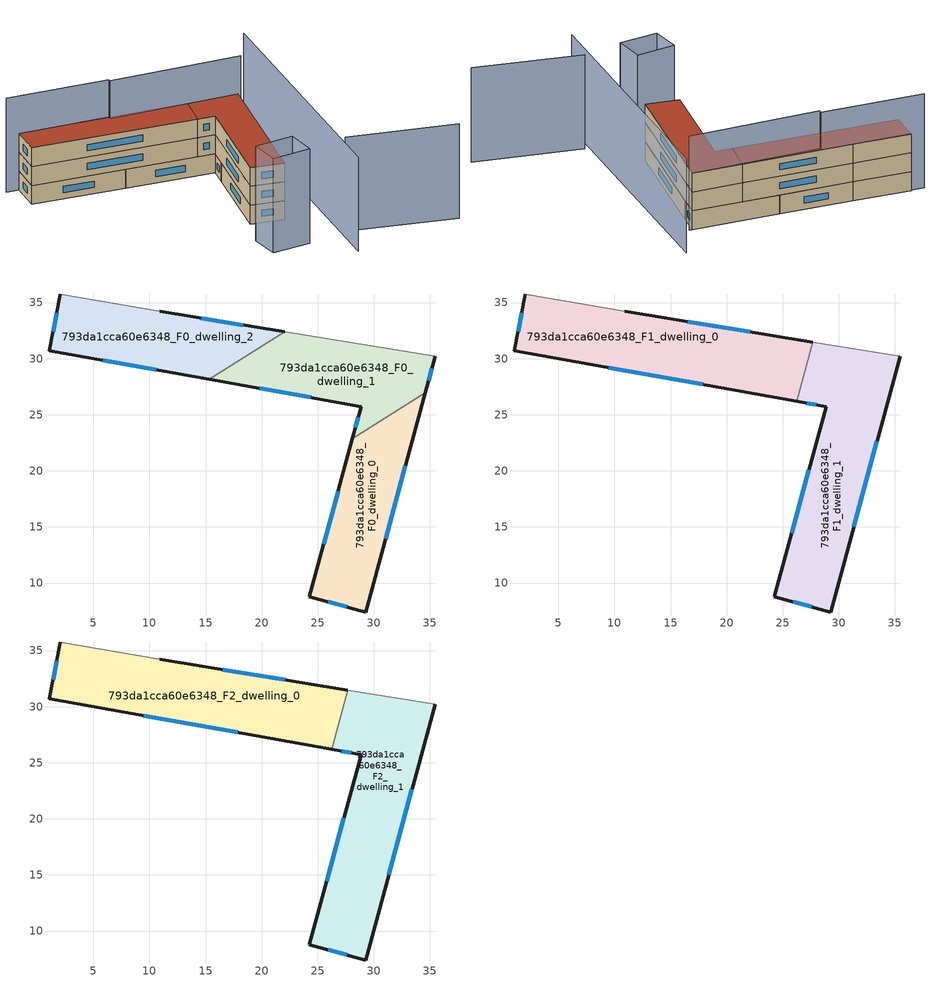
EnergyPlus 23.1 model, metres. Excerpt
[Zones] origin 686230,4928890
793da1cca60e6348_F0_dwelling_0
 floor ground (EU_floor_Construction): 34.59,26.97 29.28,7.42 24.27,8.78 28.09,22.86 z0
 wall outside (EU_wall_Construction): 28.09,22.86 24.27,8.78 29.28,7.42 34.59,26.97 z0:3
 wall to 793da1cca60e6348_F0_dwelling_1 (EU_wall_Construction): 34.59,26.97 28.09,22.86 z0:3
 window (EU_Window_Construction): 25.94,8.32 27.61,7.87 / 26.82,18.17 25.54,13.47 / 31.05,13.93 32.82,20.45 z1:2
793da1cca60e6348_F0_dwelling_1
 floor ground (EU_floor_Construction): 35.47,30.22 34.59,26.97 28.09,22.86 28.87,25.74 15.34,28.15 22.06,32.4 z0
 wall outside (EU_wall_Construction): 34.59,26.97 35.47,30.22 / 15.34,28.15 28.87,25.74 28.09,22.86 z0:3
 wall to 793da1cca60e6348_F0_dwelling_2 (EU_wall_Construction): 22.06,32.4 15.34,28.15 z0:3
 wall adiabatic (EU_wall_Construction): 35.47,30.22 22.06,32.4 z0:3
 window (EU_Window_Construction): 34.88,28.05 35.18,29.14 / 28.61,24.78 28.35,23.82 / 19.85,27.35 24.36,26.54 z1:2
793da1cca60e6348_F0_dwelling_2
 floor ground (EU_floor_Construction): 22.06,32.4 15.34,28.15 1.08,30.7 2.06,35.77 10.93,34.21 z0
 wall outside (EU_wall_Construction): 2.06,35.77 1.08,30.7 15.34,28.15 / 22.06,32.4 10.93,34.21 z0:3
 wall adiabatic (EU_wall_Construction): 10.93,34.21 2.06,35.77 z0:3
 window (EU_Window_Construction): 5.83,29.85 10.59,29 / 1.73,34.08 1.41,32.39 / 18.35,33 14.64,33.6 z1:2
793da1cca60e6348_F1_dwelling_0
 floor to 793da1cca60e6348_F0_dwelling_2 (EU_floor_Construction): 22.06,32.4 15.34,28.15 1.08,30.7 2.06,35.77 10.93,34.21 z3
 floor to 793da1cca60e6348_F0_dwelling_1 (EU_floor_Construction): 27.7,31.48 26.26,26.2 15.34,28.15 22.06,32.4 z3
 wall outside (EU_wall_Construction): 27.7,31.48 10.93,34.21 / 2.06,35.77 1.08,30.7 26.26,26.2 z3:6
 wall to 793da1cca60e6348_F1_dwelling_1 (EU_wall_Construction): 26.26,26.2 27.7,31.48 z3:6
 wall adiabatic (EU_wall_Construction): 10.93,34.21 2.06,35.77 z3:6
 window (EU_Window_Construction): 22.11,32.39 16.52,33.3 / 9.47,29.2 17.87,27.7 / 1.73,34.08 1.41,32.39 z4:5
793da1cca60e6348_F1_dwelling_1
 floor to 793da1cca60e6348_F0_dwelling_0 (EU_floor_Construction): 34.59,26.97 29.28,7.42 24.27,8.78 28.09,22.86 z3
 floor to 793da1cca60e6348_F0_dwelling_1 (EU_floor_Construction): 35.47,30.22 34.59,26.97 28.09,22.86 28.87,25.74 26.26,26.2 27.7,31.48 z3
 wall outside (EU_wall_Construction): 26.26,26.2 28.87,25.74 24.27,8.78 29.28,7.42 35.47,30.22 z3:6
 wall adiabatic (EU_wall_Construction): 35.47,30.22 27.7,31.48 z3:6
 window (EU_Window_Construction): 31.34,15.02 33.41,22.62 / 25.94,8.32 27.61,7.87 / 27.34,20.08 25.8,14.43 / 27.13,26.05 28,25.89 z4:5
793da1cca60e6348_F2_dwelling_0
 floor to 793da1cca60e6348_F1_dwelling_0 (EU_floor_Construction): 27.7,31.48 26.26,26.2 1.08,30.7 2.06,35.77 10.93,34.21 z6
 wall outside (EU_wall_Construction): 27.7,31.48 10.93,34.21 / 2.06,35.77 1.08,30.7 26.26,26.2 z6:9
 wall to 793da1cca60e6348_F2_dwelling_1 (EU_wall_Construction): 26.26,26.2 27.7,31.48 z6:9
 wall adiabatic (EU_wall_Construction): 10.93,34.21 2.06,35.77 z6:9
 window (EU_Window_Construction): 22.11,32.39 16.52,33.3 / 9.47,29.2 17.87,27.7 / 1.73,34.08 1.41,32.39 z7:8
 roof outside (EU_roof_Construction): 26.26,26.2 27.7,31.48 10.93,34.21 2.06,35.77 1.08,30.7 z9
793da1cca60e6348_F2_dwelling_1
 floor to 793da1cca60e6348_F1_dwelling_1 (EU_floor_Construction): 35.47,30.22 29.28,7.42 24.27,8.78 28.87,25.74 26.26,26.2 27.7,31.48 z6
 wall outside (EU_wall_Construction): 26.26,26.2 28.87,25.74 24.27,8.78 29.28,7.42 35.47,30.22 z6:9
 wall adiabatic (EU_wall_Construction): 35.47,30.22 27.7,31.48 z6:9
 window (EU_Window_Construction): 31.34,15.02 33.41,22.62 / 25.94,8.32 27.61,7.87 / 27.34,20.08 25.8,14.43 / 27.13,26.05 28,25.89 z7:8
 roof outside (EU_roof_Construction): 29.28,7.42 35.47,30.22 27.7,31.48 26.26,26.2 28.87,25.74 24.27,8.78 z9
shading: 34.59,-0.36 50.73,-5.27 / 32.76,-6.93 40.16,36.23 / 35.93,30.15 15.67,32.96 / 15.74,33.43 0.02,35.98 / 28.27,-0.99 22.1,-0.97 / 22.1,-0.97 22.11,3.76 / 22.11,3.76 28.28,3.75 / 28.28,3.75 28.27,-0.99 z0:15
[Building]
EU S2 Campaign: North Axis=0; Terrain=City; Solar Distribution=FullExterior
[Site:Location]
Bologna: Latitude=44.5; Longitude=11.25; Time Zone=1; Elevation=37
[SizingPeriod:WeatherFileDays]
AnnualSizingPeriod: Begin Month=1; Begin Day of Month=1; End Month=12; End Day of Month=31; Day of Week for Start Day=Monday; Use Weather File Daylight Saving Period=No; Use Weather File Rain and Snow Indicators=No
[MATERIAL]
EU_InternalMass_Material: Roughness=MediumRough; Thickness=0.1; Conductivity=1; Density=1800; Specific Heat=900; Thermal Absorptance=0.9; Solar Absorptance=0.7; Visible Absorptance=0.7
[MATERIAL:NOMASS] Roughness=MediumRough; Thermal Absorptance=0.9; Solar Absorptance=0.7; Visible Absorptance=0.7
Name | Thermal Resistance
EU_wall_NoMass | 0.937881
EU_roof_NoMass | 0.548572
EU_floor_NoMass | 0.71348
[WINDOWMATERIAL:SIMPLEGLAZINGSYSTEM]
EU_Window_SimpleGlazing: UFactor=4.25633; Solar Heat Gain Coefficient=0.85; Visible Transmittance=0.85
[CONSTRUCTION]
EU_wall_Construction: EU_wall_NoMass
EU_roof_Construction: EU_roof_NoMass
EU_floor_Construction: EU_floor_NoMass
EU_Window_Construction: EU_Window_SimpleGlazing
EU_InternalMass_Construction: EU_InternalMass_Material
[ZONE] Type=1; Multiplier=1; Ceiling Height=autocalculate; Floor Area=autocalculate; Part of Total Floor Area=Yes
Name | Volume
793da1cca60e6348_F0_dwelling_0 | 271.574
793da1cca60e6348_F1_dwelling_0; 793da1cca60e6348_F2_dwelling_0 | 407.374
793da1cca60e6348_F0_dwelling_1 | 271.597
793da1cca60e6348_F1_dwelling_1; 793da1cca60e6348_F2_dwelling_1 | 407.36
793da1cca60e6348_F0_dwelling_2 | 271.578
[INTERNALMASS] Construction=EU_InternalMass_Construction
Name | Zone or ZoneList | Surface Area
793da1cca60e6348_F0_dwelling_0_EU_InternalMass | 793da1cca60e6348_F0_dwelling_0 | 90.5246
793da1cca60e6348_F0_dwelling_1_EU_InternalMass | 793da1cca60e6348_F0_dwelling_1 | 90.5321
793da1cca60e6348_F0_dwelling_2_EU_InternalMass | 793da1cca60e6348_F0_dwelling_2 | 90.5253
793da1cca60e6348_F1_dwelling_0_EU_InternalMass | 793da1cca60e6348_F1_dwelling_0 | 135.791
793da1cca60e6348_F1_dwelling_1_EU_InternalMass | 793da1cca60e6348_F1_dwelling_1 | 135.787
793da1cca60e6348_F2_dwelling_0_EU_InternalMass | 793da1cca60e6348_F2_dwelling_0 | 135.791
793da1cca60e6348_F2_dwelling_1_EU_InternalMass | 793da1cca60e6348_F2_dwelling_1 | 135.787
[OTHEREQUIPMENT] Fuel Type=Electricity; Design Level Calculation Method=Watts/Area; Power per Zone Floor Area=1; Fraction Latent=0; Fraction Radiant=0; Fraction Lost=0; Carbon Dioxide Generation Rate=0; EndUse Subcategory=EU_Step8_InternalGains
Name | Zone or ZoneList or Space or SpaceList | Schedule
EU_Step8_InternalGain_793da1cca60e6348_F0_dwelling_0_f000 | 793da1cca60e6348_F0_dwelling_0 | EU_Step8_GainSchedule_793da1cca60e6348_F0_dwelling_0_f000
EU_Step8_InternalGain_793da1cca60e6348_F0_dwelling_1_f000 | 793da1cca60e6348_F0_dwelling_1 | EU_Step8_GainSchedule_793da1cca60e6348_F0_dwelling_1_f000
EU_Step8_InternalGain_793da1cca60e6348_F0_dwelling_2_f000 | 793da1cca60e6348_F0_dwelling_2 | EU_Step8_GainSchedule_793da1cca60e6348_F0_dwelling_2_f000
EU_Step8_InternalGain_793da1cca60e6348_F1_dwelling_0_f000 | 793da1cca60e6348_F1_dwelling_0 | EU_Step8_GainSchedule_793da1cca60e6348_F1_dwelling_0_f000
EU_Step8_InternalGain_793da1cca60e6348_F1_dwelling_1_f000 | 793da1cca60e6348_F1_dwelling_1 | EU_Step8_GainSchedule_793da1cca60e6348_F1_dwelling_1_f000
EU_Step8_InternalGain_793da1cca60e6348_F2_dwelling_0_f000 | 793da1cca60e6348_F2_dwelling_0 | EU_Step8_GainSchedule_793da1cca60e6348_F2_dwelling_0_f000
EU_Step8_InternalGain_793da1cca60e6348_F2_dwelling_1_f000 | 793da1cca60e6348_F2_dwelling_1 | EU_Step8_GainSchedule_793da1cca60e6348_F2_dwelling_1_f000
[ZONEVENTILATION:DESIGNFLOWRATE] Schedule=EU_AlwaysOn; Design Flow Rate Calculation Method=AirChanges/Hour; Air Changes per Hour=0.687892; Ventilation Type=Natural; Fan Pressure Rise=0; Fan Total Efficiency=1; Constant Term Coefficient=1; Temperature Term Coefficient=0; Velocity Term Coefficient=0; Velocity Squared Term Coefficient=0; Minimum Indoor Temperature=-100; Maximum Indoor Temperature=100; Delta Temperature=-100; Minimum Outdoor Temperature=-100; Maximum Outdoor Temperature=100; Maximum Wind Speed=40
Name | Zone or ZoneList or Space or SpaceList
EU_ConstantAir_793da1cca60e6348_F0_dwelling_0 | 793da1cca60e6348_F0_dwelling_0
EU_ConstantAir_793da1cca60e6348_F0_dwelling_1 | 793da1cca60e6348_F0_dwelling_1
EU_ConstantAir_793da1cca60e6348_F0_dwelling_2 | 793da1cca60e6348_F0_dwelling_2
EU_ConstantAir_793da1cca60e6348_F1_dwelling_0 | 793da1cca60e6348_F1_dwelling_0
EU_ConstantAir_793da1cca60e6348_F1_dwelling_1 | 793da1cca60e6348_F1_dwelling_1
EU_ConstantAir_793da1cca60e6348_F2_dwelling_0 | 793da1cca60e6348_F2_dwelling_0
EU_ConstantAir_793da1cca60e6348_F2_dwelling_1 | 793da1cca60e6348_F2_dwelling_1
[HVACTEMPLATE:THERMOSTAT] Constant Heating Setpoint=20; Constant Cooling Setpoint=50
EU_HeatOnly_793da1cca60e6348_F0_dwelling_0; EU_HeatOnly_793da1cca60e6348_F0_dwelling_1; EU_HeatOnly_793da1cca60e6348_F0_dwelling_2; EU_HeatOnly_793da1cca60e6348_F1_dwelling_0; EU_HeatOnly_793da1cca60e6348_F1_dwelling_1; EU_HeatOnly_793da1cca60e6348_F2_dwelling_0; EU_HeatOnly_793da1cca60e6348_F2_dwelling_1
[HVACTEMPLATE:ZONE:IDEALLOADSAIRSYSTEM] System Availability Schedule=EU_AlwaysOn; Maximum Heating Supply Air Temperature=50; Minimum Cooling Supply Air Temperature=13; Maximum Heating Supply Air Humidity Ratio=0.0156; Minimum Cooling Supply Air Humidity Ratio=0.0077; Heating Limit=NoLimit; Cooling Limit=NoLimit; Heating Availability Schedule=EU_AlwaysOn; Cooling Availability Schedule=EU_CoolingOff; Dehumidification Control Type=ConstantSensibleHeatRatio; Cooling Sensible Heat Ratio=0.7; Dehumidification Setpoint=60; Humidification Control Type=None; Humidification Setpoint=30; Outdoor Air Method=None; Outdoor Air Flow Rate per Person=0.00944; Outdoor Air Flow Rate per Zone Floor Area=0; Outdoor Air Flow Rate per Zone=0; Demand Controlled Ventilation Type=None; Outdoor Air Economizer Type=NoEconomizer; Heat Recovery Type=None; Sensible Heat Recovery Effectiveness=0.7; Latent Heat Recovery Effectiveness=0.65
Name | Template Thermostat
793da1cca60e6348_F0_dwelling_0 | EU_HeatOnly_793da1cca60e6348_F0_dwelling_0
793da1cca60e6348_F0_dwelling_1 | EU_HeatOnly_793da1cca60e6348_F0_dwelling_1
793da1cca60e6348_F0_dwelling_2 | EU_HeatOnly_793da1cca60e6348_F0_dwelling_2
793da1cca60e6348_F1_dwelling_0 | EU_HeatOnly_793da1cca60e6348_F1_dwelling_0
793da1cca60e6348_F1_dwelling_1 | EU_HeatOnly_793da1cca60e6348_F1_dwelling_1
793da1cca60e6348_F2_dwelling_0 | EU_HeatOnly_793da1cca60e6348_F2_dwelling_0
793da1cca60e6348_F2_dwelling_1 | EU_HeatOnly_793da1cca60e6348_F2_dwelling_1
[SIZING:ZONE] Zone Cooling Design Supply Air Temperature Input Method=SupplyAirTemperature; Zone Cooling Design Supply Air Temperature=13; Zone Heating Design Supply Air Temperature Input Method=SupplyAirTemperature; Zone Heating Design Supply Air Temperature=50; Zone Cooling Design Supply Air Humidity Ratio=0.008; Zone Heating Design Supply Air Humidity Ratio=0.008; Cooling Design Air Flow Method=DesignDay; Cooling Design Air Flow Rate=0; Cooling Minimum Air Flow per Zone Floor Area=0.000762; Cooling Minimum Air Flow=0; Cooling Minimum Air Flow Fraction=0.2; Heating Design Air Flow Method=DesignDay; Heating Design Air Flow Rate=0; Heating Maximum Air Flow per Zone Floor Area=0.002032; Heating Maximum Air Flow=0.141576; Heating Maximum Air Flow Fraction=0.3; Account for Dedicated Outdoor Air System=No; Dedicated Outdoor Air System Control Strategy=NeutralSupplyAir; Dedicated Outdoor Air Low Setpoint Temperature for Design=autosize; Dedicated Outdoor Air High Setpoint Temperature for Design=autosize; Zone Load Sizing Method=Sensible Load Only No Latent Load; Zone Latent Cooling Design Supply Air Humidity Ratio Input Method=HumidityRatioDifference; Zone Cooling Design Supply Air Humidity Ratio Difference=0.005; Zone Latent Heating Design Supply Air Humidity Ratio Input Method=HumidityRatioDifference; Zone Humidification Design Supply Air Humidity Ratio Difference=0.005
793da1cca60e6348_F0_dwelling_0; 793da1cca60e6348_F0_dwelling_1; 793da1cca60e6348_F0_dwelling_2; 793da1cca60e6348_F1_dwelling_0; 793da1cca60e6348_F1_dwelling_1; 793da1cca60e6348_F2_dwelling_0; 793da1cca60e6348_F2_dwelling_1
[SCHEDULE:CONSTANT]
Name | Hourly Value
EU_AlwaysOn | 1
EU_CoolingOff | 0
[SCHEDULE:FILE] Column Number=1; Rows to Skip at Top=0; Number of Hours of Data=8760; Column Separator=Comma; Interpolate to Timestep=No; Minutes per Item=60; Adjust Schedule for Daylight Savings=Yes
Name | File
EU_Step8_GainSchedule_793da1cca60e6348_F0_dwelling_0_f000 | ../../schedules/793da1cca60e6348/793da1cca60e6348_F0_dwelling_0_f000_gain.csv
EU_Step8_GainSchedule_793da1cca60e6348_F0_dwelling_1_f000 | ../../schedules/793da1cca60e6348/793da1cca60e6348_F0_dwelling_1_f000_gain.csv
EU_Step8_GainSchedule_793da1cca60e6348_F0_dwelling_2_f000 | ../../schedules/793da1cca60e6348/793da1cca60e6348_F0_dwelling_2_f000_gain.csv
EU_Step8_GainSchedule_793da1cca60e6348_F1_dwelling_0_f000 | ../../schedules/793da1cca60e6348/793da1cca60e6348_F1_dwelling_0_f000_gain.csv
EU_Step8_GainSchedule_793da1cca60e6348_F1_dwelling_1_f000 | ../../schedules/793da1cca60e6348/793da1cca60e6348_F1_dwelling_1_f000_gain.csv
EU_Step8_GainSchedule_793da1cca60e6348_F2_dwelling_0_f000 | ../../schedules/793da1cca60e6348/793da1cca60e6348_F2_dwelling_0_f000_gain.csv
EU_Step8_GainSchedule_793da1cca60e6348_F2_dwelling_1_f000 | ../../schedules/793da1cca60e6348/793da1cca60e6348_F2_dwelling_1_f000_gain.csv
